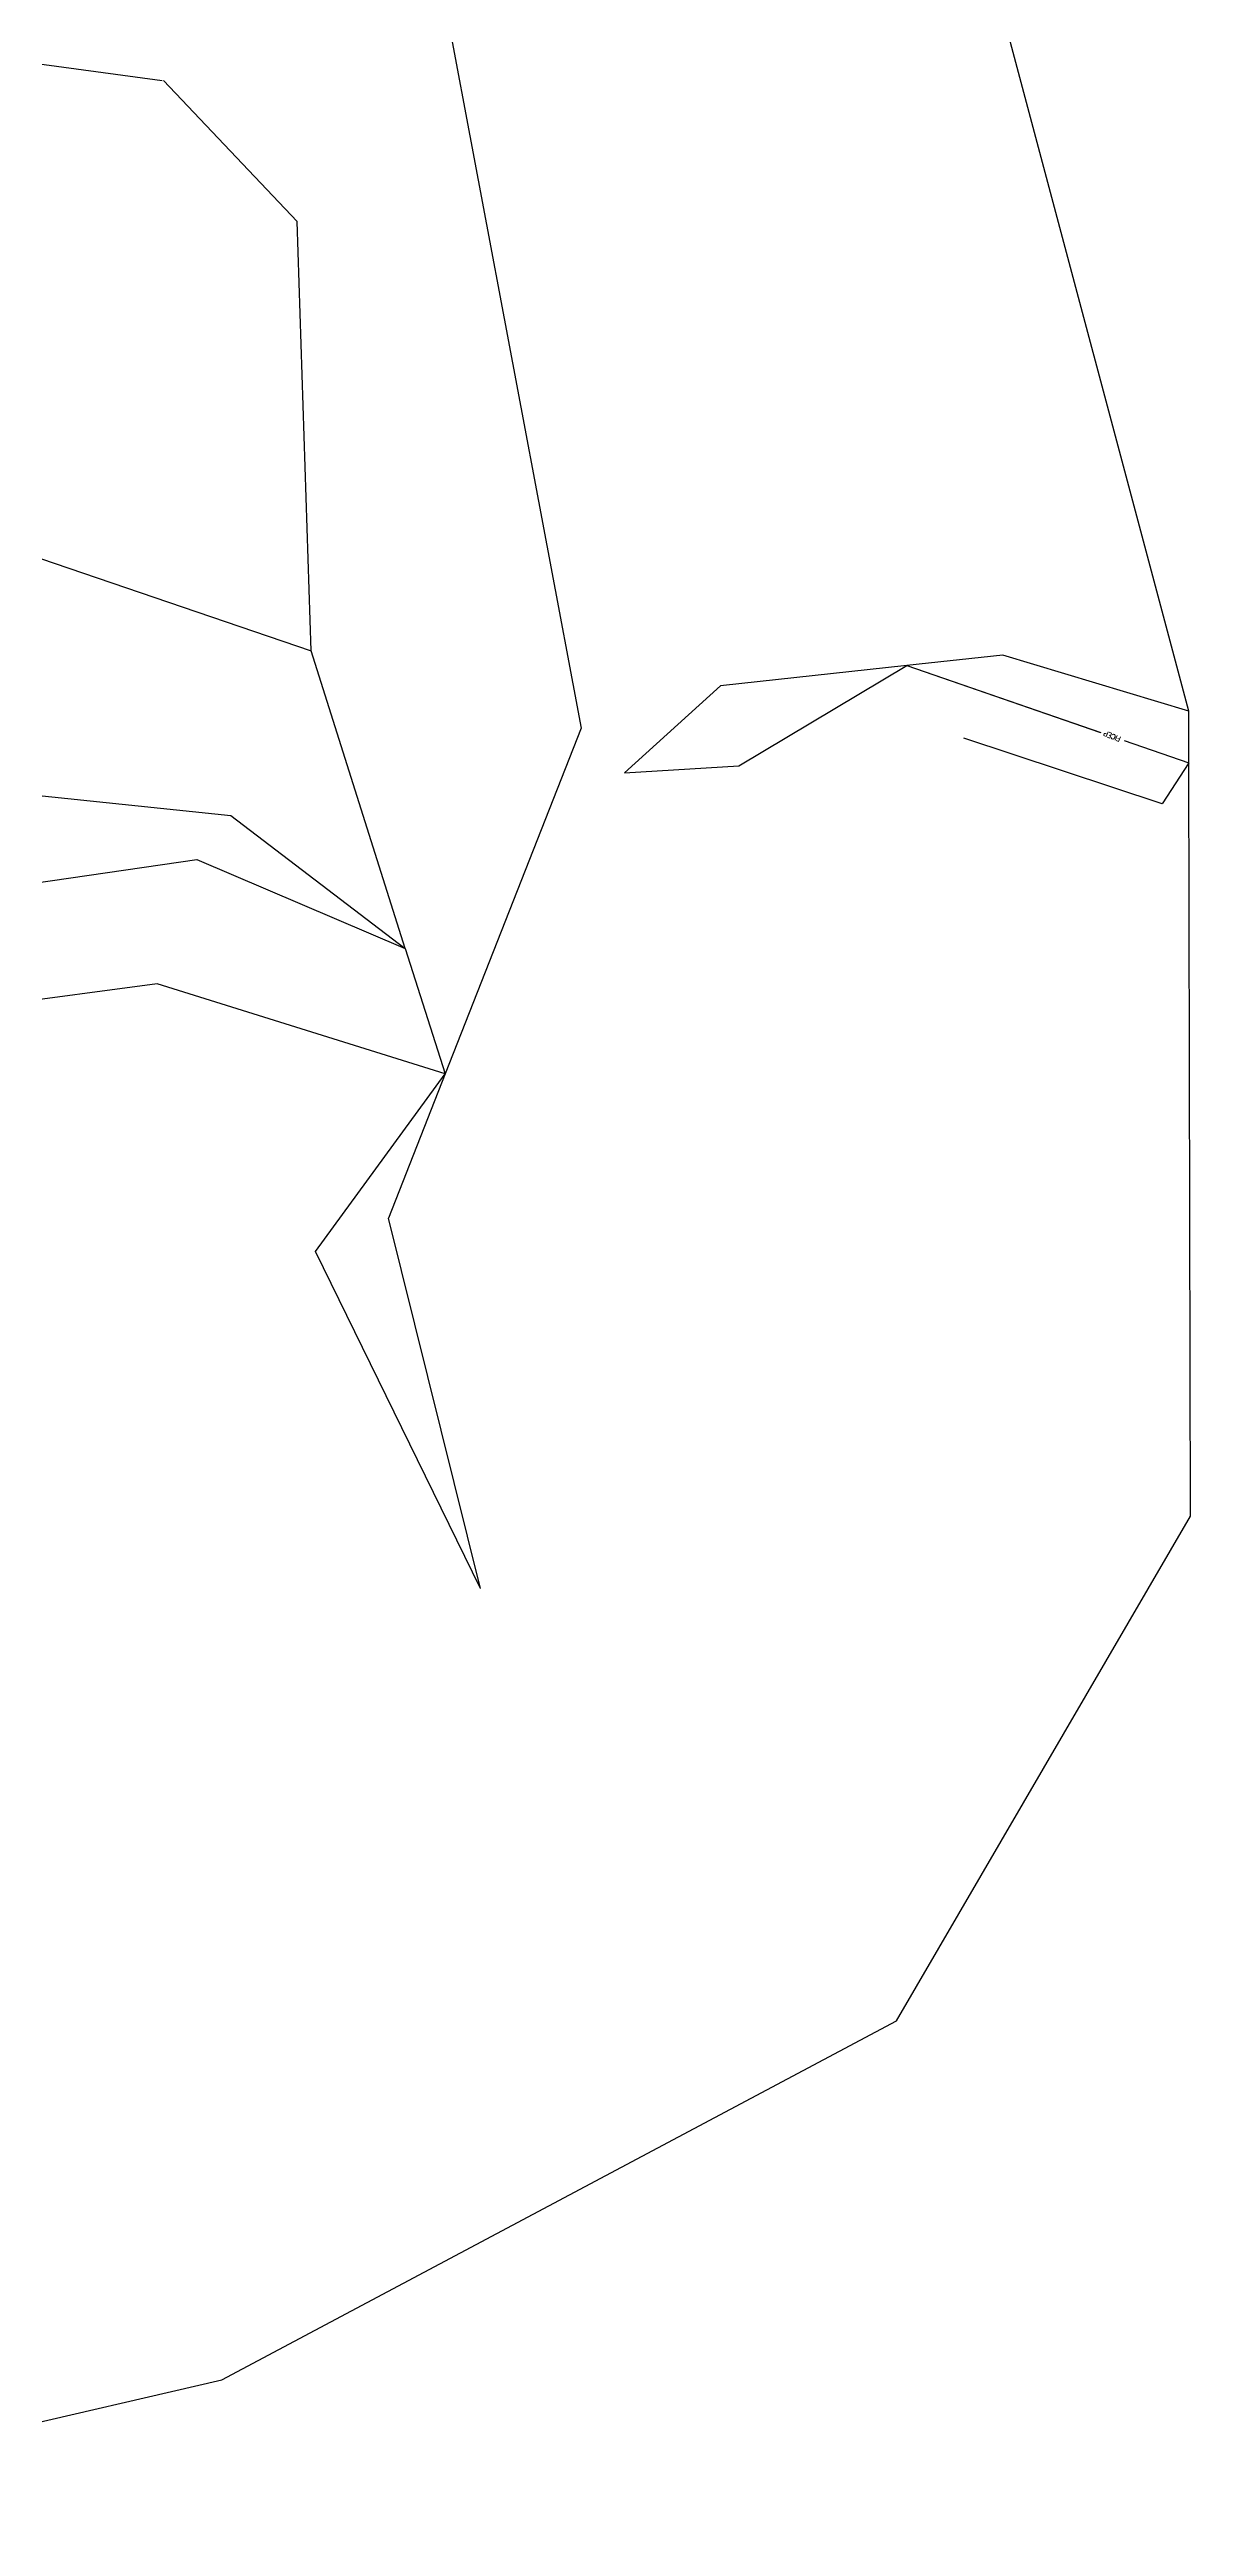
# Model space of a CAD drawing. Header units: inches. Extents: x -347369 to -260369, y 119522 to 149869.
# Drawn here: x -324394 to -324156, y 133910 to 134425 of the extents above; entities that cross this region are included whole.
import ezdxf

# ---------------------------------------------------------------- set-up
doc = ezdxf.new("R2010")
doc.units = ezdxf.units.IN
doc.header["$LTSCALE"] = 300
doc.layers.add('MACCHINA', color=40, linetype='Continuous')
doc.styles.get("Standard").update_dxf_attribs({"font": 'romans.shx'})

# ---------------------------------------------------------------- blocks, each defined once
blk = doc.blocks.new('A$C54990A90')
at = {"layer": 'MACCHINA', "color": 7, "linetype": 'Continuous'}
for p, q in [((-53.66, 125.21), (-162.89, 45.66)), ((-53.66, 125.21), (-162.89, 45.66)), ((-162.89, 45.66), (-263.01, -78.04)), ((-162.89, 45.66), (-263.01, -78.04)), ((-263.01, -78.04), (-278.26, -198.7)), ((-263.01, -78.04), (-278.26, -198.7)), ((-148.07, -127.07), (-100.35, -190.54)), ((-148.07, -127.07), (-89.03, -178.22)), ((-148.07, -127.07), (-100.35, -190.54)), ((-148.07, -127.07), (-89.03, -178.22)), ((-89.03, -178.22), (-99.47, -222.83)), ((-89.03, -178.22), (-99.47, -222.83)), ((-99.47, -222.83), (-100.35, -190.54)), ((-99.47, -222.83), (-100.35, -190.54)), ((-36.91, -216.64), (12.79, -187.16)), ((-36.91, -216.64), (12.79, -187.16)), ((-278.26, -198.7), (-216.69, -342.93)), ((-278.26, -198.7), (-216.69, -342.93)), ((23.44, -208.55), (-34.44, -243.67)), ((23.44, -208.55), (-34.44, -243.67)), ((-99.47, -222.83), (-36.91, -216.64)), ((-99.47, -222.83), (-36.91, -216.64)), ((-81.58, -243.6), (-99.47, -222.83)), ((-97.37, -300.15), (-99.47, -222.83)), ((-81.58, -243.6), (-99.47, -222.83)), ((-97.37, -300.15), (-99.47, -222.83)), ((36.93, -232.14), (-37.38, -254.9)), ((36.93, -232.14), (-37.38, -254.9)), ((-81.58, -243.6), (-39.34, -292.99)), ((-37.38, -254.9), (-81.58, -243.6)), ((-34.44, -243.67), (-81.58, -243.6)), ((-81.58, -243.6), (-39.34, -292.99)), ((-37.38, -254.9), (-81.58, -243.6)), ((-34.44, -243.67), (-81.58, -243.6)), ((31.53, -287.84), (-39.34, -292.99)), ((31.53, -287.84), (-39.34, -292.99)), ((-39.34, -292.99), (-1.72, -374.11)), ((-39.34, -292.99), (-1.72, -374.11)), ((-109.31, -295.11), (-130.69, -305.76)), ((-109.31, -295.11), (-130.69, -305.76)), ((-120.66, -319.61), (-109.31, -295.11)), ((-120.66, -319.61), (-109.31, -295.11)), ((40, -506.52), (-97.37, -300.15)), ((40, -506.52), (-97.37, -300.15)), ((-130.69, -305.76), (-154.68, -338.63)), ((-130.69, -305.76), (-154.68, -338.63)), ((-154.68, -338.63), (-120.66, -319.61)), ((-154.68, -338.63), (-120.66, -319.61)), ((-214.9, -332.93), (-171.54, -329.32)), ((-214.9, -332.93), (-171.54, -329.32)), ((-216.69, -342.93), (-214.9, -332.93)), ((-216.69, -342.93), (-214.9, -332.93)), ((-154.68, -338.63), (-197.33, -341.59)), ((-154.68, -338.63), (-197.06, -341.57)), ((-172.24, -348.45), (-154.68, -338.63)), ((-172.24, -348.45), (-154.68, -338.63)), ((-202.47, -341.95), (-216.69, -342.93)), ((-202.47, -341.95), (-216.69, -342.93)), ((-216.69, -342.93), (-212.47, -352.8)), ((-216.69, -342.93), (-212.47, -352.8)), ((-212.47, -352.8), (-172.24, -348.45)), ((-212.47, -352.8), (-172.24, -348.45)), ((-212.47, -352.8), (-51.22, -559.82)), ((-212.47, -352.8), (-51.22, -559.82)), ((-1.72, -374.11), (35.33, -390.3)), ((-1.72, -374.11), (35.33, -390.3)), ((70.85, -380.54), (35.62, -390.2))]:
    blk.add_line(p, q, dxfattribs=at)
at = {"layer": 'MACCHINA', "color": 7, "linetype": 'Continuous', "width": 0.85}
blk.add_text('FICEP', height=1.094, rotation=0.979, dxfattribs=at).set_placement((-201.61, -342.37))

msp = doc.modelspace()

# ---------------------------------------------------------------- block references
at = {"layer": 'MACCHINA', "rotation": 156.9981222565383}
msp.add_blockref('A$C54990A90', (-324490.141, 134045.893), dxfattribs=at)

doc.saveas('drawing.dxf')
